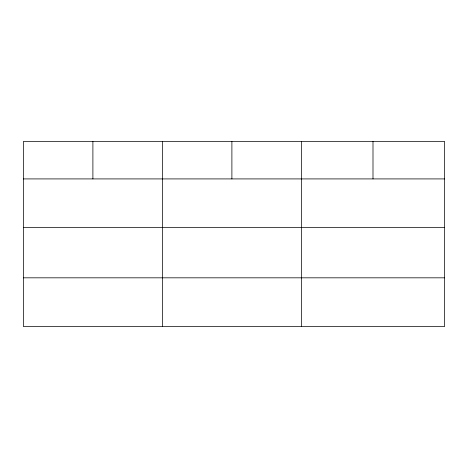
<?xml version="1.0" encoding="UTF-8"?>
<svg xmlns="http://www.w3.org/2000/svg" width="468" height="468" viewBox="0 0 468 468"><rect width="100%" height="100%" fill="white"/><g stroke="black" fill="none" stroke-linecap="round" stroke-linejoin="round"><path stroke-width="0.7" d="M444.6 227.629L444.6 141.459L23.4 141.459L23.4 326.541L444.6 326.541L444.6 227.629L23.4 227.629M23.4 178.916L444.6 178.916M23.4 277.822L444.6 277.822M372.996 141.459L372.996 178.916M301.392 141.459L301.392 326.541M231.894 141.459L231.894 178.916M162.396 141.459L162.396 326.541M92.898 141.459L92.898 178.916"/></g></svg>
